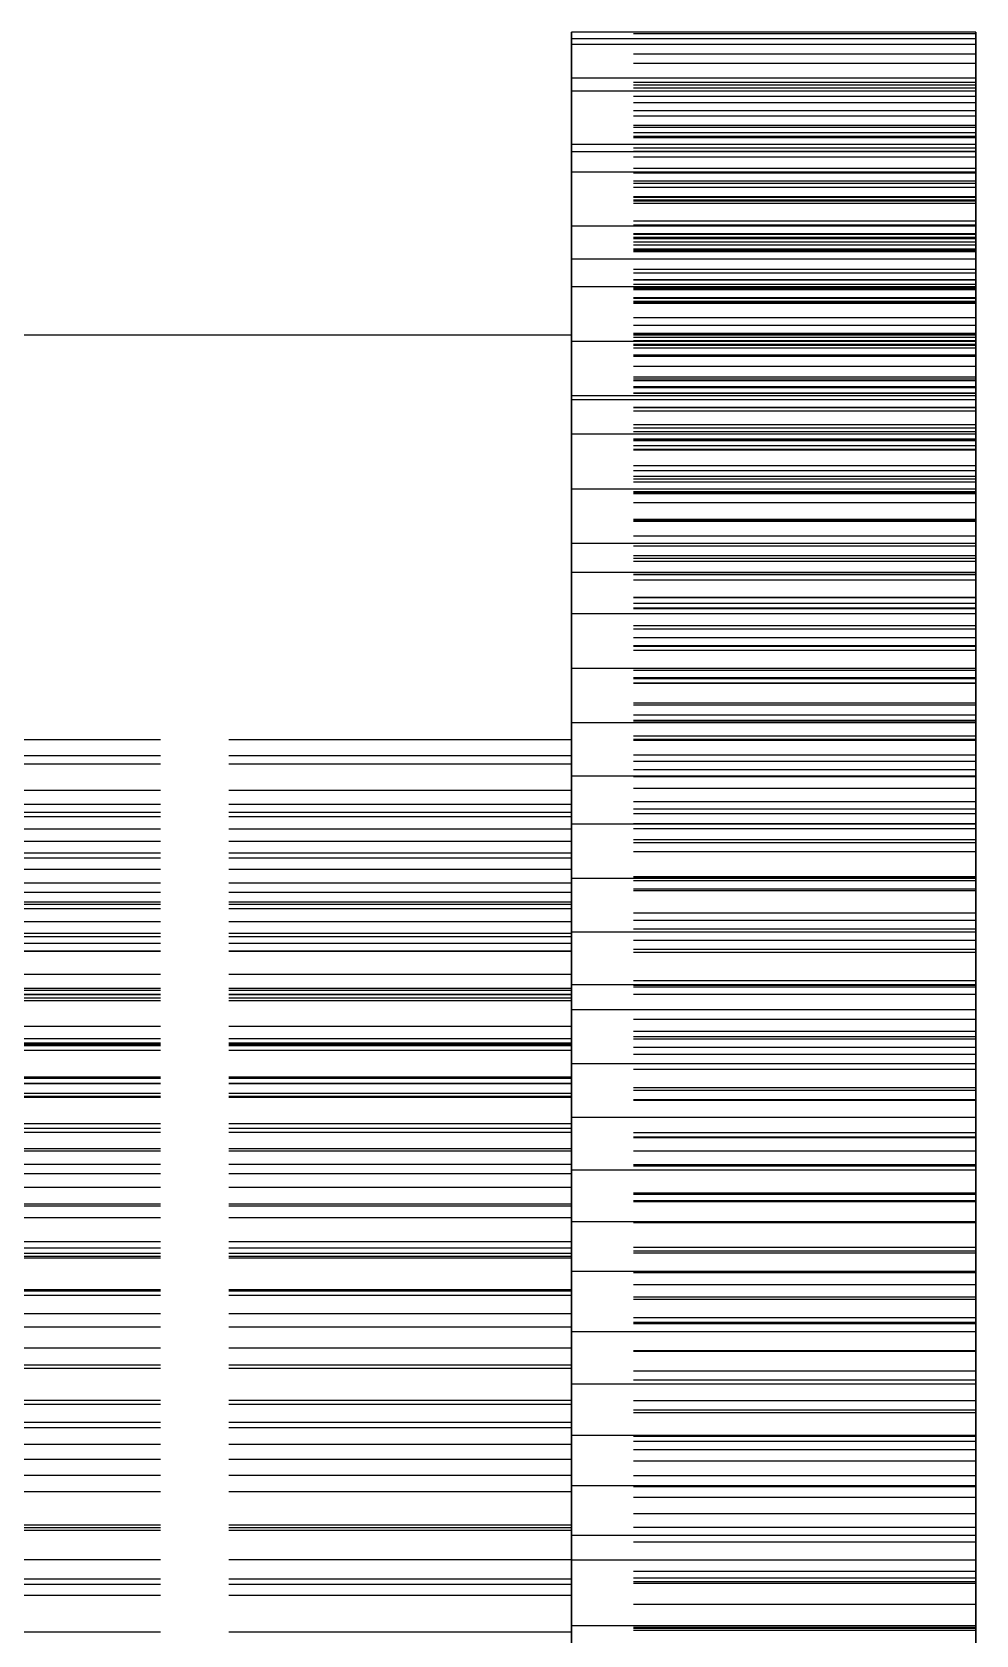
# Model space of a CAD drawing. Header units: millimetres. Extents: x -13 to 234, y -140 to 87.
# Drawn here: x 98.75 to 102.25, y -38.6 to -32.65 of the extents above; entities that cross this region are included whole.
import ezdxf

# ---------------------------------------------------------------- set-up
doc = ezdxf.new("R2010")
doc.units = ezdxf.units.MM
doc.linetypes.add('DASHED', pattern=[1.524, 1.27, -0.254])
doc.layers.add('HIDDEN', color=8, linetype='DASHED')
doc.layers.add('VISIBLE', color=7, linetype='CONTINUOUS')

msp = doc.modelspace()

# ---------------------------------------------------------------- linework, layer by layer
at = {"layer": 'HIDDEN'}
for points in [[(100.75, -32.65129), (100.75, -32.65821)], [(100.75, -32.65821), (100.75, -32.84804)], [(102.25, -32.65821), (100.75, -32.65821)], [(100.75, -32.67639), (100.75, -32.85977)], [(100.75, -32.83804), (100.75, -32.67639)], [(102.25, -32.65129), (102.25, -32.65821)], [(102.25, -32.65821), (102.25, -32.84804)], [(102.25, -32.67639), (102.25, -32.85977)], [(102.25, -32.83804), (102.25, -32.67639)], [(100.75, -32.91318), (100.75, -32.73347)], [(100.75, -32.73347), (100.75, -32.768)], [(102.25, -32.73347), (100.75, -32.73347)], [(102.25, -32.91318), (102.25, -32.73347)], [(102.25, -32.73347), (102.25, -32.768)], [(100.75, -32.768), (100.75, -32.96309)], [(102.25, -32.768), (100.75, -32.768)], [(102.25, -32.768), (102.25, -32.96309)], [(100.75, -32.82243), (100.75, -32.99819)], [(100.75, -32.88974), (100.75, -32.82243)], [(100.75, -33.02513), (100.75, -32.83804)], [(102.25, -32.83804), (100.75, -32.83804)], [(100.75, -32.84804), (100.75, -33.03798)], [(102.25, -32.84804), (100.75, -32.84804)], [(100.75, -32.85977), (100.75, -33.04371)], [(102.25, -32.85977), (100.75, -32.85977)], [(102.25, -32.82243), (102.25, -32.99819)], [(102.25, -32.88974), (102.25, -32.82243)], [(102.25, -33.02513), (102.25, -32.83804)], [(102.25, -32.84804), (102.25, -33.03798)], [(102.25, -32.85977), (102.25, -33.04371)], [(100.75, -33.08224), (100.75, -32.88974)], [(102.25, -32.88974), (100.75, -32.88974)], [(100.75, -33.09368), (100.75, -32.91318)], [(102.25, -32.91318), (100.75, -32.91318)], [(102.25, -33.08224), (102.25, -32.88974)], [(102.25, -33.09368), (102.25, -32.91318)], [(100.75, -33.11468), (100.75, -32.94314)], [(100.75, -32.94314), (100.75, -33.00508)], [(102.25, -32.94314), (100.75, -32.94314)], [(100.75, -32.96309), (100.75, -33.15783)], [(102.25, -32.96309), (100.75, -32.96309)], [(102.25, -33.11468), (102.25, -32.94314)], [(102.25, -32.94314), (102.25, -33.00508)], [(102.25, -32.96309), (102.25, -33.15783)], [(100.75, -32.99819), (100.75, -33.17497)], [(102.25, -32.99819), (100.75, -32.99819)], [(100.75, -33.00508), (100.75, -33.20418)], [(102.25, -33.00508), (100.75, -33.00508)], [(100.75, -33.2125), (100.75, -33.02513)], [(102.25, -33.02513), (100.75, -33.02513)], [(100.75, -33.03798), (100.75, -33.22797)], [(102.25, -33.03798), (100.75, -33.03798)], [(100.75, -33.04371), (100.75, -33.22817)], [(102.25, -33.04371), (100.75, -33.04371)], [(102.25, -32.99819), (102.25, -33.17497)], [(102.25, -33.00508), (102.25, -33.20418)], [(102.25, -33.2125), (102.25, -33.02513)], [(102.25, -33.03798), (102.25, -33.22797)], [(102.25, -33.04371), (102.25, -33.22817)], [(100.75, -33.27454), (100.75, -33.08224)], [(102.25, -33.08224), (100.75, -33.08224)], [(100.75, -33.27494), (100.75, -33.09368)], [(102.25, -33.09368), (100.75, -33.09368)], [(100.75, -33.09541), (100.75, -33.26245)], [(100.75, -33.26464), (100.75, -33.09541)], [(102.25, -33.27454), (102.25, -33.08224)], [(102.25, -33.27494), (102.25, -33.09368)], [(102.25, -33.09541), (102.25, -33.26245)], [(102.25, -33.26464), (102.25, -33.09541)], [(100.75, -33.28745), (100.75, -33.11468)], [(102.25, -33.11468), (100.75, -33.11468)], [(100.75, -33.15783), (100.75, -33.35214)], [(102.25, -33.15783), (100.75, -33.15783)], [(102.25, -33.28745), (102.25, -33.11468)], [(102.25, -33.15783), (102.25, -33.35214)], [(100.75, -33.17497), (100.75, -33.35274)], [(102.25, -33.17497), (100.75, -33.17497)], [(100.75, -33.20418), (100.75, -33.40249)], [(102.25, -33.20418), (100.75, -33.20418)], [(100.75, -33.40009), (100.75, -33.2125)], [(102.25, -33.2125), (100.75, -33.2125)], [(102.25, -33.17497), (102.25, -33.35274)], [(102.25, -33.20418), (102.25, -33.40249)], [(102.25, -33.40009), (102.25, -33.2125)], [(100.75, -33.22797), (100.75, -33.41792)], [(102.25, -33.22797), (100.75, -33.22797)], [(100.75, -33.22817), (100.75, -33.4131)], [(102.25, -33.22817), (100.75, -33.22817)], [(100.75, -33.26245), (100.75, -33.43094)], [(102.25, -33.26245), (100.75, -33.26245)], [(100.75, -33.46065), (100.75, -33.26464)], [(102.25, -33.26464), (100.75, -33.26464)], [(100.75, -33.46656), (100.75, -33.27454)], [(102.25, -33.27454), (100.75, -33.27454)], [(100.75, -33.45692), (100.75, -33.27494)], [(102.25, -33.27494), (100.75, -33.27494)], [(100.75, -33.44127), (100.75, -33.27899)], [(100.75, -33.27899), (100.75, -33.36793)], [(102.25, -33.27899), (100.75, -33.27899)], [(102.25, -33.22797), (102.25, -33.41792)], [(102.25, -33.22817), (102.25, -33.4131)], [(102.25, -33.26245), (102.25, -33.43094)], [(102.25, -33.46065), (102.25, -33.26464)], [(102.25, -33.46656), (102.25, -33.27454)], [(102.25, -33.45692), (102.25, -33.27494)], [(102.25, -33.44127), (102.25, -33.27899)], [(102.25, -33.27899), (102.25, -33.36793)], [(100.75, -33.46145), (100.75, -33.28745)], [(102.25, -33.28745), (100.75, -33.28745)], [(102.25, -33.46145), (102.25, -33.28745)], [(100.75, -33.35214), (100.75, -33.54592)], [(102.25, -33.35214), (100.75, -33.35214)], [(100.75, -33.35274), (100.75, -33.53148)], [(102.25, -33.35274), (100.75, -33.35274)], [(100.75, -33.36793), (100.75, -33.5698)], [(102.25, -33.36793), (100.75, -33.36793)], [(100.75, -33.58785), (100.75, -33.40009)], [(102.25, -33.40009), (100.75, -33.40009)], [(100.75, -33.40249), (100.75, -33.5999)], [(102.25, -33.40249), (100.75, -33.40249)], [(102.25, -33.35214), (102.25, -33.54592)], [(102.25, -33.35274), (102.25, -33.53148)], [(102.25, -33.36793), (102.25, -33.5698)], [(102.25, -33.58785), (102.25, -33.40009)], [(102.25, -33.40249), (102.25, -33.5999)], [(100.75, -33.4131), (100.75, -33.59847)], [(102.25, -33.4131), (100.75, -33.4131)], [(100.75, -33.41792), (100.75, -33.60778)], [(102.25, -33.41792), (100.75, -33.41792)], [(100.75, -33.43094), (100.75, -33.60089)], [(102.25, -33.43094), (100.75, -33.43094)], [(100.75, -33.60522), (100.75, -33.44127)], [(102.25, -33.44127), (100.75, -33.44127)], [(100.75, -33.6396), (100.75, -33.45692)], [(102.25, -33.45692), (100.75, -33.45692)], [(100.75, -33.65588), (100.75, -33.46065)], [(102.25, -33.46065), (100.75, -33.46065)], [(100.75, -33.63667), (100.75, -33.46145)], [(102.25, -33.46145), (100.75, -33.46145)], [(102.25, -33.4131), (102.25, -33.59847)], [(102.25, -33.41792), (102.25, -33.60778)], [(102.25, -33.43094), (102.25, -33.60089)], [(102.25, -33.60522), (102.25, -33.44127)], [(102.25, -33.6396), (102.25, -33.45692)], [(102.25, -33.65588), (102.25, -33.46065)], [(102.25, -33.63667), (102.25, -33.46145)], [(100.75, -33.6582), (100.75, -33.46656)], [(102.25, -33.46656), (100.75, -33.46656)], [(100.75, -33.4936), (100.75, -33.65086)], [(100.75, -33.57118), (100.75, -33.4936)], [(102.25, -33.6582), (102.25, -33.46656)], [(102.25, -33.4936), (102.25, -33.65086)], [(102.25, -33.57118), (102.25, -33.4936)], [(100.75, -33.53148), (100.75, -33.71119)], [(102.25, -33.53148), (100.75, -33.53148)], [(100.75, -33.54592), (100.75, -33.73906)], [(102.25, -33.54592), (100.75, -33.54592)], [(100.75, -33.5698), (100.75, -33.77043)], [(102.25, -33.5698), (100.75, -33.5698)], [(100.75, -33.76966), (100.75, -33.57118)], [(102.25, -33.57118), (100.75, -33.57118)], [(102.25, -33.53148), (102.25, -33.71119)], [(102.25, -33.54592), (102.25, -33.73906)], [(102.25, -33.5698), (102.25, -33.77043)], [(102.25, -33.76966), (102.25, -33.57118)], [(100.75, -33.77572), (100.75, -33.58785)], [(102.25, -33.58785), (100.75, -33.58785)], [(100.75, -33.59847), (100.75, -33.78424)], [(102.25, -33.59847), (100.75, -33.59847)], [(100.75, -33.5999), (100.75, -33.79628)], [(102.25, -33.5999), (100.75, -33.5999)], [(100.75, -33.60089), (100.75, -33.77231)], [(102.25, -33.60089), (100.75, -33.60089)], [(100.75, -33.77086), (100.75, -33.60522)], [(102.25, -33.60522), (100.75, -33.60522)], [(100.75, -33.60778), (100.75, -33.79744)], [(102.25, -33.60778), (100.75, -33.60778)], [(100.75, -33.81312), (100.75, -33.63667)], [(102.25, -33.63667), (100.75, -33.63667)], [(100.75, -33.82298), (100.75, -33.6396)], [(102.25, -33.6396), (100.75, -33.6396)], [(102.25, -33.77572), (102.25, -33.58785)], [(102.25, -33.59847), (102.25, -33.78424)], [(102.25, -33.5999), (102.25, -33.79628)], [(102.25, -33.60089), (102.25, -33.77231)], [(102.25, -33.77086), (102.25, -33.60522)], [(102.25, -33.60778), (102.25, -33.79744)], [(102.25, -33.81312), (102.25, -33.63667)], [(102.25, -33.82298), (102.25, -33.6396)], [(100.75, -33.65086), (100.75, -33.81)], [(102.25, -33.65086), (100.75, -33.65086)], [(100.75, -33.85021), (100.75, -33.65588)], [(102.25, -33.65588), (100.75, -33.65588)], [(100.75, -33.84937), (100.75, -33.6582)], [(102.25, -33.6582), (100.75, -33.6582)], [(102.25, -33.65086), (102.25, -33.81)], [(102.25, -33.85021), (102.25, -33.65588)], [(102.25, -33.84937), (102.25, -33.6582)], [(100.75, -33.71119), (100.75, -33.89189)], [(102.25, -33.71119), (100.75, -33.71119)], [(100.75, -33.89088), (100.75, -33.73889)], [(100.75, -33.73889), (100.75, -33.85428)], [(102.25, -33.73889), (100.75, -33.73889)], [(100.75, -33.73906), (100.75, -33.93142)], [(102.25, -33.73906), (100.75, -33.73906)], [(102.25, -33.71119), (102.25, -33.89189)], [(102.25, -33.89088), (102.25, -33.73889)], [(102.25, -33.73889), (102.25, -33.85428)], [(102.25, -33.73906), (102.25, -33.93142)], [(100.75, -33.96688), (100.75, -33.76966)], [(102.25, -33.76966), (100.75, -33.76966)], [(100.75, -33.77043), (100.75, -33.96968)], [(102.25, -33.77043), (100.75, -33.77043)], [(100.75, -33.9382), (100.75, -33.77086)], [(102.25, -33.77086), (100.75, -33.77086)], [(100.75, -33.77231), (100.75, -33.94523)], [(102.25, -33.77231), (100.75, -33.77231)], [(100.75, -38.724), (100.75, -38.59376), (100.75, -38.46353), (100.75, -38.33329), (100.75, -38.20305), (100.75, -38.07282), (100.75, -37.94258), (100.75, -37.81234), (100.75, -37.68211), (100.75, -37.55187), (100.75, -37.42163), (100.75, -37.29139), (100.75, -37.16116), (100.75, -37.03092), (100.75, -36.90068), (100.75, -36.77045), (100.75, -36.64021), (100.75, -36.50997), (100.75, -36.37974), (100.75, -36.2495), (100.75, -36.11926), (100.75, -35.98903), (100.75, -35.85879), (100.75, -35.72855), (100.75, -35.59832), (100.75, -35.46808), (100.75, -35.33784), (100.75, -35.20761), (100.75, -35.07737), (100.75, -34.94713), (100.75, -34.81689), (100.75, -34.68666), (100.75, -34.55642), (100.75, -34.42618), (100.75, -34.29595), (100.75, -34.16571), (100.75, -34.03547), (100.75, -33.90524), (100.75, -33.775)], [(100.75, -33.775), (100.75, -34.38214), (100.75, -34.98929), (100.75, -35.59643), (100.75, -36.20357), (100.75, -36.81071), (100.75, -37.41786), (100.75, -38.025), (100.75, -38.63214), (100.75, -39.23929), (100.75, -39.84643), (100.75, -40.45357), (100.75, -41.06071), (100.75, -41.66786), (100.75, -42.275)], [(100.75, -33.78424), (100.75, -33.77572)], [(102.25, -33.77572), (100.75, -33.77572)], [(102.25, -33.78424), (100.75, -33.78424)], [(100.75, -33.79628), (100.75, -33.99148)], [(102.25, -33.79628), (100.75, -33.79628)], [(100.75, -33.79744), (100.75, -33.82298)], [(102.25, -33.79744), (100.75, -33.79744)], [(100.75, -33.81), (100.75, -33.97106)], [(102.25, -33.81), (100.75, -33.81)], [(100.75, -33.99085), (100.75, -33.81312)], [(102.25, -33.81312), (100.75, -33.81312)], [(102.25, -33.96688), (102.25, -33.76966)], [(102.25, -33.77043), (102.25, -33.96968)], [(102.25, -33.9382), (102.25, -33.77086)], [(102.25, -33.77231), (102.25, -33.94523)], [(102.25, -33.78424), (102.25, -33.77572)], [(102.25, -33.79628), (102.25, -33.99148)], [(102.25, -33.79744), (102.25, -33.82298)], [(102.25, -33.81), (102.25, -33.97106)], [(102.25, -33.99085), (102.25, -33.81312)], [(102.25, -33.82298), (100.75, -33.82298)], [(100.75, -33.89189), (100.75, -33.84937)], [(102.25, -33.84937), (100.75, -33.84937)], [(100.75, -34.04346), (100.75, -33.85021)], [(102.25, -33.85021), (100.75, -33.85021)], [(100.75, -33.85428), (100.75, -34.05763)], [(102.25, -33.85428), (100.75, -33.85428)], [(102.25, -33.89189), (102.25, -33.84937)], [(102.25, -34.04346), (102.25, -33.85021)], [(102.25, -33.85428), (102.25, -34.05763)], [(100.75, -34.04497), (100.75, -33.89088)], [(102.25, -33.89088), (100.75, -33.89088)], [(102.25, -33.89189), (100.75, -33.89189)], [(100.75, -33.93142), (100.75, -33.99085)], [(102.25, -33.93142), (100.75, -33.93142)], [(100.75, -34.10731), (100.75, -33.9382)], [(102.25, -33.9382), (100.75, -33.9382)], [(102.25, -34.04497), (102.25, -33.89088)], [(102.25, -33.93142), (102.25, -33.99085)], [(102.25, -34.10731), (102.25, -33.9382)], [(100.75, -33.94523), (100.75, -34.11972)], [(102.25, -33.94523), (100.75, -33.94523)], [(100.75, -34.16265), (100.75, -33.96688)], [(102.25, -33.96688), (100.75, -33.96688)], [(100.75, -33.96968), (100.75, -34.16741)], [(102.25, -33.96968), (100.75, -33.96968)], [(100.75, -33.97106), (100.75, -34.13408)], [(102.25, -33.97106), (100.75, -33.97106)], [(102.25, -33.99085), (100.75, -33.99085)], [(100.75, -33.99148), (100.75, -34.18532)], [(102.25, -33.99148), (100.75, -33.99148)], [(102.25, -33.94523), (102.25, -34.11972)], [(102.25, -34.16265), (102.25, -33.96688)], [(102.25, -33.96968), (102.25, -34.16741)], [(102.25, -33.97106), (102.25, -34.13408)], [(102.25, -33.99148), (102.25, -34.18532)], [(100.75, -34.01448), (100.75, -34.16096)], [(100.75, -34.19963), (100.75, -34.01448)], [(100.75, -34.11972), (100.75, -34.04346)], [(102.25, -34.04346), (100.75, -34.04346)], [(100.75, -34.2012), (100.75, -34.04497)], [(102.25, -34.04497), (100.75, -34.04497)], [(100.75, -34.05763), (100.75, -34.2593)], [(102.25, -34.05763), (100.75, -34.05763)], [(102.25, -34.01448), (102.25, -34.16096)], [(102.25, -34.19963), (102.25, -34.01448)], [(102.25, -34.11972), (102.25, -34.04346)], [(102.25, -34.2012), (102.25, -34.04497)], [(102.25, -34.05763), (102.25, -34.2593)], [(100.75, -34.27827), (100.75, -34.10731)], [(102.25, -34.10731), (100.75, -34.10731)], [(102.25, -34.27827), (102.25, -34.10731)], [(102.25, -34.11972), (100.75, -34.11972)], [(100.75, -34.13408), (100.75, -34.29911)], [(102.25, -34.13408), (100.75, -34.13408)], [(100.75, -34.16096), (100.75, -34.30976)], [(102.25, -34.16096), (100.75, -34.16096)], [(100.75, -34.35678), (100.75, -34.16265)], [(102.25, -34.16265), (100.75, -34.16265)], [(100.75, -34.16741), (100.75, -34.36345)], [(102.25, -34.16741), (100.75, -34.16741)], [(102.25, -34.13408), (102.25, -34.29911)], [(102.25, -34.16096), (102.25, -34.30976)], [(102.25, -34.35678), (102.25, -34.16265)], [(102.25, -34.16741), (102.25, -34.36345)], [(100.75, -34.18532), (100.75, -34.27827)], [(102.25, -34.18532), (100.75, -34.18532)], [(100.75, -34.39757), (100.75, -34.19963)], [(102.25, -34.19963), (100.75, -34.19963)], [(100.75, -34.35962), (100.75, -34.2012)], [(102.25, -34.2012), (100.75, -34.2012)], [(102.25, -34.18532), (102.25, -34.27827)], [(102.25, -34.39757), (102.25, -34.19963)], [(102.25, -34.35962), (102.25, -34.2012)], [(100.75, -34.2593), (100.75, -34.45915)], [(102.25, -34.2593), (100.75, -34.2593)], [(102.25, -34.27827), (100.75, -34.27827)], [(102.25, -34.2593), (102.25, -34.45915)], [(100.75, -34.29911), (100.75, -34.46628)], [(102.25, -34.29911), (100.75, -34.29911)], [(100.75, -34.30976), (100.75, -34.46091)], [(102.25, -34.30976), (100.75, -34.30976)], [(100.75, -34.46068), (100.75, -34.31994)], [(100.75, -34.31994), (100.75, -34.46104)], [(102.25, -34.31994), (100.75, -34.31994)], [(102.25, -34.29911), (102.25, -34.46628)], [(102.25, -34.30976), (102.25, -34.46091)], [(102.25, -34.46068), (102.25, -34.31994)], [(102.25, -34.31994), (102.25, -34.46104)], [(100.75, -34.46628), (100.75, -34.35678)], [(102.25, -34.35678), (100.75, -34.35678)], [(100.75, -34.52032), (100.75, -34.35962)], [(102.25, -34.35962), (100.75, -34.35962)], [(100.75, -34.36345), (100.75, -34.55755)], [(102.25, -34.36345), (100.75, -34.36345)], [(100.75, -34.59355), (100.75, -34.39757)], [(102.25, -34.39757), (100.75, -34.39757)], [(102.25, -34.46628), (102.25, -34.35678)], [(102.25, -34.52032), (102.25, -34.35962)], [(102.25, -34.36345), (102.25, -34.55755)], [(102.25, -34.59355), (102.25, -34.39757)], [(100.75, -34.45915), (100.75, -34.65698)], [(102.25, -34.45915), (100.75, -34.45915)], [(100.75, -34.60394), (100.75, -34.46068)], [(102.25, -34.46068), (100.75, -34.46068)], [(100.75, -34.46091), (100.75, -34.61449)], [(102.25, -34.46091), (100.75, -34.46091)], [(100.75, -34.46104), (100.75, -34.66459)], [(102.25, -34.46104), (100.75, -34.46104)], [(102.25, -34.46628), (100.75, -34.46628)], [(102.25, -34.45915), (102.25, -34.65698)], [(102.25, -34.60394), (102.25, -34.46068)], [(102.25, -34.46091), (102.25, -34.61449)], [(102.25, -34.46104), (102.25, -34.66459)], [(100.75, -34.68343), (100.75, -34.52032)], [(102.25, -34.52032), (100.75, -34.52032)], [(102.25, -34.68343), (102.25, -34.52032)], [(100.75, -34.55755), (100.75, -34.68343)], [(102.25, -34.55755), (100.75, -34.55755)], [(102.25, -34.55755), (102.25, -34.68343)], [(100.75, -34.78732), (100.75, -34.59355)], [(102.25, -34.59355), (100.75, -34.59355)], [(100.75, -34.74977), (100.75, -34.60394)], [(102.25, -34.60394), (100.75, -34.60394)], [(100.75, -34.61449), (100.75, -34.77059)], [(102.25, -34.61449), (100.75, -34.61449)], [(102.25, -34.78732), (102.25, -34.59355)], [(102.25, -34.74977), (102.25, -34.60394)], [(102.25, -34.61449), (102.25, -34.77059)], [(100.75, -34.65477), (100.75, -34.78954)], [(100.75, -34.74782), (100.75, -34.65477)], [(100.75, -34.65698), (100.75, -34.85261)], [(102.25, -34.65698), (100.75, -34.65698)], [(100.75, -34.66459), (100.75, -34.86603)], [(102.25, -34.66459), (100.75, -34.66459)], [(102.25, -34.68343), (100.75, -34.68343)], [(102.25, -34.65477), (102.25, -34.78954)], [(102.25, -34.74782), (102.25, -34.65477)], [(102.25, -34.65698), (102.25, -34.85261)], [(102.25, -34.66459), (102.25, -34.86603)], [(100.75, -34.94524), (100.75, -34.74782)], [(102.25, -34.74782), (100.75, -34.74782)], [(100.75, -34.89826), (100.75, -34.74977)], [(102.25, -34.74977), (100.75, -34.74977)], [(100.75, -34.77059), (100.75, -34.92938)], [(102.25, -34.77059), (100.75, -34.77059)], [(102.25, -34.94524), (102.25, -34.74782)], [(102.25, -34.89826), (102.25, -34.74977)], [(102.25, -34.77059), (102.25, -34.92938)], [(100.75, -34.92938), (100.75, -34.78732)], [(102.25, -34.78732), (100.75, -34.78732)], [(100.75, -34.78954), (100.75, -34.92705)], [(102.25, -34.78954), (100.75, -34.78954)], [(102.25, -34.92938), (102.25, -34.78732)], [(102.25, -34.78954), (102.25, -34.92705)], [(100.75, -34.85261), (100.75, -35.04574)], [(102.25, -34.85261), (100.75, -34.85261)], [(100.75, -34.86603), (100.75, -35.0652)], [(102.25, -34.86603), (100.75, -34.86603)], [(102.25, -34.85261), (102.25, -35.04574)], [(102.25, -34.86603), (102.25, -35.0652)], [(100.75, -35.04953), (100.75, -34.89826)], [(102.25, -34.89826), (100.75, -34.89826)], [(100.75, -34.92705), (100.75, -35.06733)], [(102.25, -34.92705), (100.75, -34.92705)], [(102.25, -34.92938), (100.75, -34.92938)], [(100.75, -35.1402), (100.75, -34.94524)], [(102.25, -34.94524), (100.75, -34.94524)], [(102.25, -35.04953), (102.25, -34.89826)], [(102.25, -34.92705), (102.25, -35.06733)], [(102.25, -35.1402), (102.25, -34.94524)], [(100.75, -35.14705), (100.75, -35.01845)], [(100.75, -35.01845), (100.75, -35.18437)], [(102.25, -35.01845), (100.75, -35.01845)], [(100.75, -35.04574), (100.75, -35.20375)], [(102.25, -35.04574), (100.75, -35.04574)], [(100.75, -35.20375), (100.75, -35.04953)], [(102.25, -35.04953), (100.75, -35.04953)], [(100.75, -35.0652), (100.75, -35.26189)], [(102.25, -35.0652), (100.75, -35.0652)], [(100.75, -35.06733), (100.75, -35.2105)], [(102.25, -35.06733), (100.75, -35.06733)], [(102.25, -35.14705), (102.25, -35.01845)], [(102.25, -35.01845), (102.25, -35.18437)], [(102.25, -35.04574), (102.25, -35.20375)], [(102.25, -35.20375), (102.25, -35.04953)], [(102.25, -35.0652), (102.25, -35.26189)], [(102.25, -35.06733), (102.25, -35.2105)], [(100.75, -35.33238), (100.75, -35.1402)], [(102.25, -35.1402), (100.75, -35.1402)], [(100.75, -35.27857), (100.75, -35.14705)], [(102.25, -35.14705), (100.75, -35.14705)], [(100.75, -35.18437), (100.75, -35.38684)], [(102.25, -35.18437), (100.75, -35.18437)], [(102.25, -35.33238), (102.25, -35.1402)], [(102.25, -35.27857), (102.25, -35.14705)], [(102.25, -35.18437), (102.25, -35.38684)], [(102.25, -35.20375), (100.75, -35.20375)], [(100.75, -35.2105), (100.75, -35.35669)], [(102.25, -35.2105), (100.75, -35.2105)], [(102.25, -35.2105), (102.25, -35.35669)], [(100.75, -35.2758), (96.75, -35.2758)], [(100.75, -35.2758), (96.75, -35.2758)], [(100.75, -35.26189), (100.75, -35.45587)], [(102.25, -35.26189), (100.75, -35.26189)], [(100.75, -38.63214), (100.75, -38.35238), (100.75, -38.07262), (100.75, -37.79286), (100.75, -37.5131), (100.75, -37.23333), (100.75, -36.95357), (100.75, -36.67381), (100.75, -36.39405), (100.75, -36.11429), (100.75, -35.83452), (100.75, -35.55476), (100.75, -35.275)], [(100.75, -35.275), (100.75, -35.83452), (100.75, -36.39405), (100.75, -36.95357), (100.75, -37.5131), (100.75, -38.07262), (100.75, -38.63214), (100.75, -39.19167), (100.75, -39.75119), (100.75, -40.31071), (100.75, -40.87024), (100.75, -41.42976), (100.75, -41.98929)], [(102.25, -35.275), (100.75, -35.275)], [(100.75, -35.4643), (100.75, -35.2758)], [(100.75, -35.2758), (100.75, -35.4643)], [(100.75, -35.41309), (100.75, -35.27857)], [(102.25, -35.27857), (100.75, -35.27857)], [(102.25, -35.26189), (102.25, -35.45587)], [(102.25, -38.63214), (102.25, -38.35238), (102.25, -38.07262), (102.25, -37.79286), (102.25, -37.5131), (102.25, -37.23333), (102.25, -36.95357), (102.25, -36.67381), (102.25, -36.39405), (102.25, -36.11429), (102.25, -35.83452), (102.25, -35.55476), (102.25, -35.275)], [(102.25, -35.275), (102.25, -35.83452), (102.25, -36.39405), (102.25, -36.95357), (102.25, -37.5131), (102.25, -38.07262), (102.25, -38.63214), (102.25, -39.19167), (102.25, -39.75119), (102.25, -40.31071), (102.25, -40.87024), (102.25, -41.42976), (102.25, -41.98929)], [(102.25, -35.41309), (102.25, -35.27857)], [(100.75, -35.33548), (96.75, -35.33548)], [(100.75, -35.33548), (96.75, -35.33548)], [(100.75, -35.5061), (100.75, -35.33238)], [(102.25, -35.33238), (100.75, -35.33238)], [(100.75, -35.36648), (100.75, -35.33548)], [(100.75, -35.33548), (100.75, -35.51556)], [(100.75, -35.51556), (100.75, -35.33548)], [(100.75, -35.33548), (100.75, -35.36648)], [(100.75, -35.35669), (100.75, -35.5061)], [(102.25, -35.35669), (100.75, -35.35669)], [(102.25, -35.5061), (102.25, -35.33238)], [(102.25, -35.35669), (102.25, -35.5061)], [(100.75, -35.36648), (96.75, -35.36648)], [(100.75, -35.36648), (96.75, -35.36648)], [(100.75, -35.56179), (100.75, -35.36648)], [(100.75, -35.36648), (100.75, -35.56179)], [(100.75, -35.38684), (100.75, -35.58678)], [(102.25, -35.38684), (100.75, -35.38684)], [(100.75, -35.4104), (100.75, -35.53263)], [(100.75, -35.41078), (100.75, -35.4104)], [(100.75, -35.60643), (100.75, -35.41078)], [(102.25, -35.41078), (100.75, -35.41078)], [(100.75, -35.55071), (100.75, -35.41309)], [(102.25, -35.41309), (100.75, -35.41309)], [(102.25, -35.38684), (102.25, -35.58678)], [(102.25, -35.4104), (102.25, -35.53263)], [(102.25, -35.41078), (102.25, -35.4104)], [(102.25, -35.60643), (102.25, -35.41078)], [(102.25, -35.55071), (102.25, -35.41309)], [(100.75, -35.4643), (96.75, -35.4643)], [(100.75, -35.4643), (96.75, -35.4643)], [(100.75, -35.45587), (100.75, -35.64681)], [(102.25, -35.45587), (100.75, -35.45587)], [(100.75, -35.65309), (100.75, -35.4643)], [(100.75, -35.4643), (100.75, -35.65309)], [(102.25, -35.45587), (102.25, -35.64681)], [(100.75, -35.51556), (96.75, -35.51556)], [(100.75, -35.51556), (96.75, -35.51556)], [(102.25, -35.5061), (100.75, -35.5061)], [(100.75, -35.51556), (100.75, -35.69653)], [(100.75, -35.69653), (100.75, -35.51556)], [(100.75, -35.53263), (100.75, -35.65797)], [(102.25, -35.53263), (100.75, -35.53263)], [(102.25, -35.53263), (102.25, -35.65797)], [(100.75, -35.54502), (96.75, -35.54502)], [(100.75, -35.54502), (96.75, -35.54502)], [(100.75, -35.56179), (96.75, -35.56179)], [(100.75, -35.56179), (96.75, -35.56179)], [(100.75, -35.60675), (100.75, -35.54502)], [(100.75, -35.54502), (100.75, -35.71515)], [(100.75, -35.71515), (100.75, -35.54502)], [(100.75, -35.54502), (100.75, -35.60675)], [(100.75, -35.69159), (100.75, -35.55071)], [(102.25, -35.55071), (100.75, -35.55071)], [(100.75, -35.7568), (100.75, -35.56179)], [(100.75, -35.56179), (100.75, -35.7568)], [(100.75, -35.58678), (100.75, -35.78401)], [(102.25, -35.58678), (100.75, -35.58678)], [(102.25, -35.69159), (102.25, -35.55071)], [(102.25, -35.58678), (102.25, -35.78401)], [(100.75, -35.60675), (96.75, -35.60675)], [(100.75, -35.60675), (96.75, -35.60675)], [(100.75, -35.65309), (96.75, -35.65309)], [(100.75, -35.65309), (96.75, -35.65309)], [(100.75, -35.79913), (100.75, -35.60643)], [(102.25, -35.60643), (100.75, -35.60643)], [(100.75, -35.8072), (100.75, -35.60675)], [(100.75, -35.60675), (100.75, -35.8072)], [(100.75, -35.64681), (100.75, -35.83596)], [(102.25, -35.64681), (100.75, -35.64681)], [(100.75, -35.8421), (100.75, -35.65309)], [(100.75, -35.65309), (100.75, -35.8421)], [(100.75, -35.65797), (100.75, -35.7865)], [(102.25, -35.65797), (100.75, -35.65797)], [(102.25, -35.79913), (102.25, -35.60643)], [(102.25, -35.64681), (102.25, -35.83596)], [(102.25, -35.65797), (102.25, -35.7865)], [(100.75, -35.69653), (96.75, -35.69653)], [(100.75, -35.69653), (96.75, -35.69653)], [(100.75, -35.71515), (96.75, -35.71515)], [(100.75, -35.71515), (96.75, -35.71515)], [(100.75, -35.83596), (100.75, -35.69159)], [(102.25, -35.69159), (100.75, -35.69159)], [(100.75, -35.69653), (100.75, -35.87832)], [(100.75, -35.87832), (100.75, -35.69653)], [(100.75, -35.71515), (100.75, -35.88674)], [(100.75, -35.88674), (100.75, -35.71515)], [(102.25, -35.83596), (102.25, -35.69159)], [(100.75, -35.7568), (96.75, -35.7568)], [(100.75, -35.7568), (96.75, -35.7568)], [(100.75, -35.95141), (100.75, -35.7568)], [(100.75, -35.7568), (100.75, -35.95141)], [(100.75, -35.8072), (96.75, -35.8072)], [(100.75, -35.8072), (96.75, -35.8072)], [(100.75, -35.78401), (100.75, -35.97832)], [(102.25, -35.78401), (100.75, -35.78401)], [(100.75, -35.7865), (100.75, -35.91836)], [(102.25, -35.7865), (100.75, -35.7865)], [(100.75, -35.98851), (100.75, -35.79913)], [(102.25, -35.79913), (100.75, -35.79913)], [(100.75, -36.00677), (100.75, -35.8072)], [(100.75, -35.8072), (100.75, -36.00677)], [(100.75, -35.94566), (100.75, -35.83001)], [(100.75, -35.83001), (100.75, -36.01971)], [(102.25, -35.83001), (100.75, -35.83001)], [(102.25, -35.83596), (100.75, -35.83596)], [(102.25, -35.78401), (102.25, -35.97832)], [(102.25, -35.7865), (102.25, -35.91836)], [(102.25, -35.98851), (102.25, -35.79913)], [(102.25, -35.94566), (102.25, -35.83001)], [(102.25, -35.83001), (102.25, -36.01971)], [(100.75, -35.8421), (96.75, -35.8421)], [(100.75, -35.8421), (96.75, -35.8421)], [(100.75, -35.87832), (96.75, -35.87832)], [(100.75, -35.87832), (96.75, -35.87832)], [(100.75, -35.88674), (96.75, -35.88674)], [(100.75, -35.88674), (96.75, -35.88674)], [(100.75, -36.03123), (100.75, -35.8421)], [(100.75, -35.8421), (100.75, -36.03123)], [(100.75, -35.87832), (100.75, -36.06089)], [(100.75, -36.06089), (100.75, -35.87832)], [(100.75, -35.88674), (100.75, -36.05977)], [(100.75, -36.05977), (100.75, -35.88674)], [(100.75, -35.90262), (96.75, -35.90262)], [(100.75, -35.90262), (96.75, -35.90262)], [(100.75, -35.95141), (96.75, -35.95141)], [(100.75, -35.95141), (96.75, -35.95141)], [(100.75, -35.99457), (100.75, -35.90262)], [(100.75, -35.90262), (100.75, -36.06135)], [(100.75, -36.06135), (100.75, -35.90262)], [(100.75, -35.90262), (100.75, -35.99457)], [(100.75, -35.91836), (100.75, -36.0537)], [(102.25, -35.91836), (100.75, -35.91836)], [(100.75, -36.06462), (100.75, -35.94566)], [(102.25, -35.94566), (100.75, -35.94566)], [(100.75, -36.14549), (100.75, -35.95141)], [(100.75, -35.95141), (100.75, -36.14549)], [(102.25, -35.91836), (102.25, -36.0537)], [(102.25, -36.06462), (102.25, -35.94566)], [(100.75, -35.99457), (96.75, -35.99457)], [(100.75, -35.99457), (96.75, -35.99457)], [(100.75, -36.00677), (96.75, -36.00677)], [(100.75, -36.00677), (96.75, -36.00677)], [(100.75, -35.97832), (100.75, -36.16942)], [(102.25, -35.97832), (100.75, -35.97832)], [(100.75, -36.19279), (100.75, -35.98851)], [(102.25, -35.98851), (100.75, -35.98851)], [(100.75, -36.19845), (100.75, -35.99457)], [(100.75, -35.99457), (100.75, -36.19845)], [(100.75, -36.20532), (100.75, -36.00677)], [(100.75, -36.00677), (100.75, -36.20532)], [(100.75, -36.01971), (100.75, -36.21981)], [(102.25, -36.01971), (100.75, -36.01971)], [(102.25, -35.97832), (102.25, -36.16942)], [(102.25, -36.19279), (102.25, -35.98851)], [(102.25, -36.01971), (102.25, -36.21981)], [(100.75, -36.03123), (96.75, -36.03123)], [(100.75, -36.03123), (96.75, -36.03123)], [(100.75, -36.05977), (96.75, -36.05977)], [(100.75, -36.05977), (96.75, -36.05977)], [(100.75, -36.06089), (96.75, -36.06089)], [(100.75, -36.06089), (96.75, -36.06089)], [(100.75, -36.06135), (96.75, -36.06135)], [(100.75, -36.06135), (96.75, -36.06135)], [(100.75, -36.2204), (100.75, -36.03123)], [(100.75, -36.03123), (100.75, -36.2204)], [(100.75, -36.0537), (100.75, -36.19279)], [(102.25, -36.0537), (100.75, -36.0537)], [(100.75, -36.05977), (100.75, -36.23421)], [(100.75, -36.23421), (100.75, -36.05977)], [(100.75, -36.06089), (100.75, -36.24419)], [(100.75, -36.24419), (100.75, -36.06089)], [(100.75, -36.06135), (100.75, -36.2221)], [(100.75, -36.2221), (100.75, -36.06135)], [(100.75, -36.18697), (100.75, -36.06462)], [(102.25, -36.06462), (100.75, -36.06462)], [(102.25, -36.0537), (102.25, -36.19279)], [(102.25, -36.18697), (102.25, -36.06462)], [(100.75, -36.14549), (96.75, -36.14549)], [(100.75, -36.14549), (96.75, -36.14549)], [(100.75, -36.33891), (100.75, -36.14549)], [(100.75, -36.14549), (100.75, -36.33891)], [(100.75, -36.16942), (100.75, -36.35696)], [(102.25, -36.16942), (100.75, -36.16942)], [(100.75, -36.31285), (100.75, -36.18697)], [(102.25, -36.18697), (100.75, -36.18697)], [(102.25, -36.19279), (100.75, -36.19279)], [(102.25, -36.16942), (102.25, -36.35696)], [(102.25, -36.31285), (102.25, -36.18697)], [(100.75, -36.19845), (96.75, -36.19845)], [(100.75, -36.19845), (96.75, -36.19845)], [(100.75, -36.20532), (96.75, -36.20532)], [(100.75, -36.20532), (96.75, -36.20532)], [(100.75, -36.2204), (96.75, -36.2204)], [(100.75, -36.2204), (96.75, -36.2204)], [(100.75, -36.2221), (96.75, -36.2221)], [(100.75, -36.2221), (96.75, -36.2221)], [(100.75, -36.23421), (96.75, -36.23421)], [(100.75, -36.23421), (96.75, -36.23421)], [(100.75, -36.24419), (96.75, -36.24419)], [(100.75, -36.24419), (96.75, -36.24419)], [(100.75, -36.40086), (100.75, -36.19845)], [(100.75, -36.19845), (100.75, -36.40086)], [(100.75, -36.40269), (100.75, -36.20532)], [(100.75, -36.20532), (100.75, -36.40269)], [(100.75, -36.21981), (100.75, -36.41699)], [(102.25, -36.21981), (100.75, -36.21981)], [(100.75, -36.4095), (100.75, -36.2204)], [(100.75, -36.2204), (100.75, -36.4095)], [(100.75, -36.2221), (100.75, -36.38489)], [(100.75, -36.38489), (100.75, -36.2221)], [(100.75, -36.23421), (100.75, -36.41008)], [(100.75, -36.41008), (100.75, -36.23421)], [(100.75, -36.24419), (100.75, -36.42819)], [(100.75, -36.42819), (100.75, -36.24419)], [(102.25, -36.21981), (102.25, -36.41699)], [(100.75, -36.27661), (100.75, -36.38551)], [(100.75, -36.37696), (100.75, -36.27661)], [(100.75, -36.44245), (100.75, -36.31285)], [(102.25, -36.31285), (100.75, -36.31285)], [(102.25, -36.27661), (102.25, -36.38551)], [(102.25, -36.37696), (102.25, -36.27661)], [(102.25, -36.44245), (102.25, -36.31285)], [(100.75, -36.33891), (96.75, -36.33891)], [(100.75, -36.33891), (96.75, -36.33891)], [(100.75, -36.5315), (100.75, -36.33891)], [(100.75, -36.33891), (100.75, -36.5315)], [(100.75, -36.35696), (100.75, -36.57605)], [(102.25, -36.35696), (100.75, -36.35696)], [(102.25, -36.35696), (102.25, -36.57605)], [(100.75, -36.38489), (96.75, -36.38489)], [(100.75, -36.38489), (96.75, -36.38489)], [(100.75, -36.40086), (96.75, -36.40086)], [(100.75, -36.40086), (96.75, -36.40086)], [(100.75, -36.40269), (96.75, -36.40269)], [(100.75, -36.40269), (96.75, -36.40269)], [(100.75, -36.40524), (96.75, -36.40524)], [(100.75, -36.40524), (96.75, -36.40524)], [(100.75, -36.4095), (96.75, -36.4095)], [(100.75, -36.4095), (96.75, -36.4095)], [(100.75, -36.41008), (96.75, -36.41008)], [(100.75, -36.41008), (96.75, -36.41008)], [(100.75, -36.42819), (96.75, -36.42819)], [(100.75, -36.42819), (96.75, -36.42819)], [(100.75, -36.56617), (100.75, -36.37696)], [(102.25, -36.37696), (100.75, -36.37696)], [(100.75, -36.38489), (100.75, -36.54972)], [(100.75, -36.54972), (100.75, -36.38489)], [(100.75, -36.38551), (100.75, -36.49789)], [(102.25, -36.38551), (100.75, -36.38551)], [(100.75, -36.60166), (100.75, -36.40086)], [(100.75, -36.40086), (100.75, -36.60166)], [(100.75, -36.59871), (100.75, -36.40269)], [(100.75, -36.40269), (100.75, -36.59871)], [(100.75, -36.52661), (100.75, -36.40524)], [(100.75, -36.40524), (100.75, -36.5512)], [(100.75, -36.5512), (100.75, -36.40524)], [(100.75, -36.40524), (100.75, -36.52661)], [(100.75, -36.42819), (100.75, -36.4095)], [(100.75, -36.4095), (100.75, -36.42819)], [(100.75, -36.41008), (100.75, -36.58741)], [(100.75, -36.58741), (100.75, -36.41008)], [(100.75, -36.41699), (100.75, -36.61104)], [(102.25, -36.41699), (100.75, -36.41699)], [(102.25, -36.56617), (102.25, -36.37696)], [(102.25, -36.38551), (102.25, -36.49789)], [(102.25, -36.41699), (102.25, -36.61104)], [(100.75, -36.57605), (100.75, -36.44245)], [(102.25, -36.44245), (100.75, -36.44245)], [(102.25, -36.57605), (102.25, -36.44245)], [(100.75, -36.52661), (96.75, -36.52661)], [(100.75, -36.52661), (96.75, -36.52661)], [(100.75, -36.5315), (96.75, -36.5315)], [(100.75, -36.5315), (96.75, -36.5315)], [(100.75, -36.54972), (96.75, -36.54972)], [(100.75, -36.54972), (96.75, -36.54972)], [(100.75, -36.5512), (96.75, -36.5512)], [(100.75, -36.5512), (96.75, -36.5512)], [(100.75, -36.49789), (100.75, -36.61387)], [(102.25, -36.49789), (100.75, -36.49789)], [(100.75, -36.73218), (100.75, -36.52661)], [(100.75, -36.52661), (100.75, -36.73218)], [(100.75, -36.58741), (100.75, -36.5315)], [(100.75, -36.5315), (100.75, -36.58741)], [(100.75, -36.54972), (100.75, -36.71666)], [(100.75, -36.71666), (100.75, -36.54972)], [(100.75, -36.5512), (100.75, -36.69975)], [(100.75, -36.69975), (100.75, -36.5512)], [(102.25, -36.49789), (102.25, -36.61387)], [(100.75, -36.58741), (96.75, -36.58741)], [(100.75, -36.58741), (96.75, -36.58741)], [(100.75, -36.59871), (96.75, -36.59871)], [(100.75, -36.59871), (96.75, -36.59871)], [(100.75, -36.60166), (96.75, -36.60166)], [(100.75, -36.60166), (96.75, -36.60166)], [(100.75, -36.75156), (100.75, -36.56617)], [(102.25, -36.56617), (100.75, -36.56617)], [(102.25, -36.57605), (100.75, -36.57605)], [(100.75, -36.79315), (100.75, -36.59871)], [(100.75, -36.59871), (100.75, -36.79315)], [(100.75, -36.80064), (100.75, -36.60166)], [(100.75, -36.60166), (100.75, -36.80064)], [(100.75, -36.61104), (100.75, -36.80172)], [(102.25, -36.61104), (100.75, -36.61104)], [(100.75, -36.61387), (100.75, -36.73357)], [(102.25, -36.61387), (100.75, -36.61387)], [(102.25, -36.75156), (102.25, -36.56617)], [(102.25, -36.61104), (102.25, -36.80172)], [(102.25, -36.61387), (102.25, -36.73357)], [(100.75, -36.69975), (96.75, -36.69975)], [(100.75, -36.69975), (96.75, -36.69975)], [(100.75, -36.71666), (96.75, -36.71666)], [(100.75, -36.71666), (96.75, -36.71666)], [(100.75, -36.73218), (96.75, -36.73218)], [(100.75, -36.73218), (96.75, -36.73218)], [(100.75, -36.69975), (100.75, -36.85091)], [(100.75, -36.85091), (100.75, -36.69975)], [(100.75, -36.71666), (100.75, -36.88581)], [(100.75, -36.88581), (100.75, -36.71666)], [(100.75, -36.93572), (100.75, -36.73218)], [(100.75, -36.73218), (100.75, -36.93572)], [(100.75, -36.73357), (100.75, -36.85722)], [(102.25, -36.73357), (100.75, -36.73357)], [(100.75, -36.85147), (100.75, -36.7495)], [(100.75, -36.7495), (100.75, -36.96177)], [(102.25, -36.7495), (100.75, -36.7495)], [(100.75, -36.98511), (100.75, -36.75156)], [(102.25, -36.75156), (100.75, -36.75156)], [(102.25, -36.73357), (102.25, -36.85722)], [(102.25, -36.85147), (102.25, -36.7495)], [(102.25, -36.7495), (102.25, -36.96177)], [(102.25, -36.98511), (102.25, -36.75156)], [(100.75, -36.79315), (96.75, -36.79315)], [(100.75, -36.79315), (96.75, -36.79315)], [(100.75, -36.80064), (96.75, -36.80064)], [(100.75, -36.80064), (96.75, -36.80064)], [(100.75, -36.85091), (96.75, -36.85091)], [(100.75, -36.85091), (96.75, -36.85091)], [(100.75, -36.88581), (100.75, -36.79315)], [(100.75, -36.79315), (100.75, -36.88581)], [(100.75, -36.99759), (100.75, -36.80064)], [(100.75, -36.80064), (100.75, -36.99759)], [(100.75, -36.80172), (100.75, -36.98875)], [(102.25, -36.80172), (100.75, -36.80172)], [(100.75, -36.85091), (100.75, -37.00473)], [(100.75, -37.00473), (100.75, -36.85091)], [(100.75, -36.9571), (100.75, -36.85147)], [(102.25, -36.85147), (100.75, -36.85147)], [(102.25, -36.80172), (102.25, -36.98875)], [(102.25, -36.9571), (102.25, -36.85147)], [(100.75, -36.88581), (96.75, -36.88581)], [(100.75, -36.88581), (96.75, -36.88581)], [(100.75, -36.85722), (100.75, -36.98511)], [(102.25, -36.85722), (100.75, -36.85722)], [(102.25, -36.85722), (102.25, -36.98511)], [(100.75, -36.93572), (96.75, -36.93572)], [(100.75, -36.93572), (96.75, -36.93572)], [(100.75, -37.13705), (100.75, -36.93572)], [(100.75, -36.93572), (100.75, -37.13705)], [(100.75, -37.06651), (100.75, -36.9571)], [(102.25, -36.9571), (100.75, -36.9571)], [(100.75, -36.96177), (100.75, -37.15824)], [(102.25, -36.96177), (100.75, -36.96177)], [(102.25, -37.06651), (102.25, -36.9571)], [(102.25, -36.96177), (102.25, -37.15824)], [(100.75, -36.99759), (96.75, -36.99759)], [(100.75, -36.99759), (96.75, -36.99759)], [(100.75, -37.00473), (96.75, -37.00473)], [(100.75, -37.00473), (96.75, -37.00473)], [(102.25, -36.98511), (100.75, -36.98511)], [(100.75, -36.98875), (100.75, -37.1717)], [(102.25, -36.98875), (100.75, -36.98875)], [(100.75, -37.19222), (100.75, -36.99759)], [(100.75, -36.99759), (100.75, -37.19222)], [(100.75, -37.00473), (100.75, -37.16131)], [(100.75, -37.16131), (100.75, -37.00473)], [(102.25, -36.98875), (102.25, -37.1717)], [(100.75, -37.04858), (96.75, -37.04858)], [(100.75, -37.04858), (96.75, -37.04858)], [(100.75, -37.19834), (100.75, -37.04858)], [(100.75, -37.04858), (100.75, -37.18055)], [(100.75, -37.18055), (100.75, -37.04858)], [(100.75, -37.04858), (100.75, -37.19834)], [(100.75, -37.17986), (100.75, -37.06651)], [(102.25, -37.06651), (100.75, -37.06651)], [(102.25, -37.17986), (102.25, -37.06651)], [(100.75, -37.13705), (96.75, -37.13705)], [(100.75, -37.13705), (96.75, -37.13705)], [(100.75, -37.33595), (100.75, -37.13705)], [(100.75, -37.13705), (100.75, -37.33595)], [(100.75, -37.16131), (96.75, -37.16131)], [(100.75, -37.16131), (96.75, -37.16131)], [(100.75, -37.18055), (96.75, -37.18055)], [(100.75, -37.18055), (96.75, -37.18055)], [(100.75, -37.19222), (96.75, -37.19222)], [(100.75, -37.19222), (96.75, -37.19222)], [(100.75, -37.19834), (96.75, -37.19834)], [(100.75, -37.19834), (96.75, -37.19834)], [(100.75, -37.15824), (100.75, -37.3514)], [(102.25, -37.15824), (100.75, -37.15824)], [(100.75, -37.16131), (100.75, -37.32083)], [(100.75, -37.32083), (100.75, -37.16131)], [(100.75, -37.1717), (100.75, -37.41934)], [(102.25, -37.1717), (100.75, -37.1717)], [(100.75, -37.29736), (100.75, -37.17986)], [(102.25, -37.17986), (100.75, -37.17986)], [(100.75, -37.18055), (100.75, -37.31562)], [(100.75, -37.31562), (100.75, -37.18055)], [(100.75, -37.32083), (100.75, -37.19222)], [(100.75, -37.19222), (100.75, -37.32083)], [(100.75, -37.40385), (100.75, -37.19834)], [(100.75, -37.19834), (100.75, -37.40385)], [(102.25, -37.15824), (102.25, -37.3514)], [(102.25, -37.1717), (102.25, -37.41934)], [(102.25, -37.29736), (102.25, -37.17986)], [(100.75, -37.24792), (100.75, -37.3428)], [(100.75, -37.25195), (100.75, -37.24792)], [(100.75, -37.43648), (100.75, -37.25195)], [(102.25, -37.25195), (100.75, -37.25195)], [(102.25, -37.24792), (102.25, -37.3428)], [(102.25, -37.25195), (102.25, -37.24792)], [(102.25, -37.43648), (102.25, -37.25195)], [(100.75, -37.31562), (96.75, -37.31562)], [(100.75, -37.31562), (96.75, -37.31562)], [(100.75, -37.32083), (96.75, -37.32083)], [(100.75, -37.32083), (96.75, -37.32083)], [(100.75, -37.41934), (100.75, -37.29736)], [(102.25, -37.29736), (100.75, -37.29736)], [(100.75, -37.31562), (100.75, -37.45385)], [(100.75, -37.45385), (100.75, -37.31562)], [(102.25, -37.41934), (102.25, -37.29736)], [(100.75, -37.33595), (96.75, -37.33595)], [(100.75, -37.33595), (96.75, -37.33595)], [(100.75, -37.53215), (100.75, -37.33595)], [(100.75, -37.33595), (100.75, -37.53215)], [(100.75, -37.3428), (100.75, -37.44152)], [(102.25, -37.3428), (100.75, -37.3428)], [(100.75, -37.3514), (100.75, -37.54105)], [(102.25, -37.3514), (100.75, -37.3514)], [(102.25, -37.3428), (102.25, -37.44152)], [(102.25, -37.3514), (102.25, -37.54105)], [(100.75, -37.40385), (96.75, -37.40385)], [(100.75, -37.40385), (96.75, -37.40385)], [(100.75, -37.60678), (100.75, -37.40385)], [(100.75, -37.40385), (100.75, -37.60678)], [(102.25, -37.41934), (100.75, -37.41934)], [(100.75, -37.61671), (100.75, -37.43648)], [(102.25, -37.43648), (100.75, -37.43648)], [(100.75, -37.44152), (100.75, -37.5442)], [(102.25, -37.44152), (100.75, -37.44152)], [(102.25, -37.61671), (102.25, -37.43648)], [(102.25, -37.44152), (102.25, -37.5442)], [(100.75, -37.45385), (96.75, -37.45385)], [(100.75, -37.45385), (96.75, -37.45385)], [(100.75, -37.45385), (100.75, -37.59535)], [(100.75, -37.59535), (100.75, -37.45385)], [(100.75, -37.53215), (96.75, -37.53215)], [(100.75, -37.53215), (96.75, -37.53215)], [(100.75, -37.7253), (100.75, -37.53215)], [(100.75, -37.53215), (100.75, -37.7253)], [(100.75, -37.54105), (100.75, -37.72691)], [(102.25, -37.54105), (100.75, -37.54105)], [(100.75, -37.5442), (100.75, -37.651)], [(102.25, -37.5442), (100.75, -37.5442)], [(102.25, -37.54105), (102.25, -37.72691)], [(102.25, -37.5442), (102.25, -37.651)], [(100.75, -37.59535), (96.75, -37.59535)], [(100.75, -37.59535), (96.75, -37.59535)], [(100.75, -37.60678), (96.75, -37.60678)], [(100.75, -37.60678), (96.75, -37.60678)], [(100.75, -37.59535), (100.75, -37.74024)], [(100.75, -37.74024), (100.75, -37.59535)], [(100.75, -37.80693), (100.75, -37.60678)], [(100.75, -37.60678), (100.75, -37.80693)], [(100.75, -37.87805), (100.75, -37.61671)], [(102.25, -37.61671), (100.75, -37.61671)], [(102.25, -37.87805), (102.25, -37.61671)], [(100.75, -37.651), (100.75, -37.76217)], [(102.25, -37.651), (100.75, -37.651)], [(102.25, -37.651), (102.25, -37.76217)], [(100.75, -37.7253), (96.75, -37.7253)], [(100.75, -37.7253), (96.75, -37.7253)], [(100.75, -37.74024), (96.75, -37.74024)], [(100.75, -37.74024), (96.75, -37.74024)], [(100.75, -37.88877), (100.75, -37.7253)], [(100.75, -37.7253), (100.75, -37.88877)], [(100.75, -37.72691), (100.75, -37.90867)], [(102.25, -37.72691), (100.75, -37.72691)], [(100.75, -37.74024), (100.75, -37.88877)], [(100.75, -37.88877), (100.75, -37.74024)], [(102.25, -37.72691), (102.25, -37.90867)], [(100.75, -37.76217), (100.75, -37.87805)], [(102.25, -37.76217), (100.75, -37.76217)], [(100.75, -37.85874), (100.75, -37.77109)], [(100.75, -37.77109), (100.75, -38.0046)], [(102.25, -37.77109), (100.75, -37.77109)], [(102.25, -37.76217), (102.25, -37.87805)], [(102.25, -37.85874), (102.25, -37.77109)], [(102.25, -37.77109), (102.25, -38.0046)], [(100.75, -37.80693), (96.75, -37.80693)], [(100.75, -37.80693), (96.75, -37.80693)], [(100.75, -37.82717), (96.75, -37.82717)], [(100.75, -37.82717), (96.75, -37.82717)], [(100.75, -38.00404), (100.75, -37.80693)], [(100.75, -37.80693), (100.75, -38.00404)], [(100.75, -38.00404), (100.75, -37.82717)], [(100.75, -37.82717), (100.75, -37.944)], [(100.75, -37.944), (100.75, -37.82717)], [(100.75, -37.82717), (100.75, -38.00404)], [(100.75, -37.95038), (100.75, -37.85874)], [(102.25, -37.85874), (100.75, -37.85874)], [(102.25, -37.95038), (102.25, -37.85874)], [(100.75, -37.88877), (96.75, -37.88877)], [(100.75, -37.88877), (96.75, -37.88877)], [(102.25, -37.87805), (100.75, -37.87805)], [(100.75, -37.90867), (100.75, -38.08588)], [(102.25, -37.90867), (100.75, -37.90867)], [(102.25, -37.90867), (102.25, -38.08588)], [(100.75, -37.944), (96.75, -37.944)], [(100.75, -37.944), (96.75, -37.944)], [(100.75, -37.944), (100.75, -38.06445)], [(100.75, -38.06445), (100.75, -37.944)], [(100.75, -38.04616), (100.75, -37.95038)], [(102.25, -37.95038), (100.75, -37.95038)], [(102.25, -38.04616), (102.25, -37.95038)], [(100.75, -38.00404), (96.75, -38.00404)], [(100.75, -38.00404), (96.75, -38.00404)], [(100.75, -38.00404), (96.75, -38.00404)], [(100.75, -38.00404), (96.75, -38.00404)], [(100.75, -38.20774), (100.75, -38.00404)], [(100.75, -38.19782), (100.75, -38.00404)], [(100.75, -38.00404), (100.75, -38.19782)], [(100.75, -38.00404), (100.75, -38.20774)], [(100.75, -38.0046), (100.75, -38.1962)], [(102.25, -38.0046), (100.75, -38.0046)], [(102.25, -38.0046), (102.25, -38.1962)], [(100.75, -38.06445), (96.75, -38.06445)], [(100.75, -38.06445), (96.75, -38.06445)], [(100.75, -38.14626), (100.75, -38.04616)], [(102.25, -38.04616), (100.75, -38.04616)], [(100.75, -38.06445), (100.75, -38.18858)], [(100.75, -38.18858), (100.75, -38.06445)], [(100.75, -38.08588), (100.75, -38.36051)], [(102.25, -38.08588), (100.75, -38.08588)], [(102.25, -38.14626), (102.25, -38.04616)], [(102.25, -38.08588), (102.25, -38.36051)], [(100.75, -38.25092), (100.75, -38.14626)], [(102.25, -38.14626), (100.75, -38.14626)], [(102.25, -38.25092), (102.25, -38.14626)], [(100.75, -38.18858), (96.75, -38.18858)], [(100.75, -38.18858), (96.75, -38.18858)], [(100.75, -38.19782), (96.75, -38.19782)], [(100.75, -38.19782), (96.75, -38.19782)], [(100.75, -38.20774), (96.75, -38.20774)], [(100.75, -38.20774), (96.75, -38.20774)], [(100.75, -38.18858), (100.75, -38.31654)], [(100.75, -38.31654), (100.75, -38.18858)], [(100.75, -38.1962), (100.75, -38.38412)], [(102.25, -38.1962), (100.75, -38.1962)], [(100.75, -38.38785), (100.75, -38.19782)], [(100.75, -38.19782), (100.75, -38.38785)], [(100.75, -38.40832), (100.75, -38.20774)], [(100.75, -38.20774), (100.75, -38.40832)], [(102.25, -38.1962), (102.25, -38.38412)], [(100.75, -38.36051), (100.75, -38.25092)], [(102.25, -38.25092), (100.75, -38.25092)], [(102.25, -38.36051), (102.25, -38.25092)], [(100.75, -38.31654), (96.75, -38.31654)], [(100.75, -38.31654), (96.75, -38.31654)], [(100.75, -38.31654), (100.75, -38.44851)], [(100.75, -38.44851), (100.75, -38.31654)], [(100.75, -38.31819), (100.75, -38.39846)], [(100.75, -38.40456), (100.75, -38.31819)], [(102.25, -38.31819), (102.25, -38.39846)], [(102.25, -38.40456), (102.25, -38.31819)], [(100.75, -38.38785), (96.75, -38.38785)], [(100.75, -38.38785), (96.75, -38.38785)], [(102.25, -38.36051), (100.75, -38.36051)], [(100.75, -38.38412), (100.75, -38.56816)], [(102.25, -38.38412), (100.75, -38.38412)], [(100.75, -38.58478), (100.75, -38.38785)], [(100.75, -38.38785), (100.75, -38.58478)], [(102.25, -38.38412), (102.25, -38.56816)], [(100.75, -38.40832), (96.75, -38.40832)], [(100.75, -38.40832), (96.75, -38.40832)], [(100.75, -38.44851), (96.75, -38.44851)], [(100.75, -38.44851), (96.75, -38.44851)], [(100.75, -38.39846), (100.75, -38.48288)], [(102.25, -38.39846), (100.75, -38.39846)], [(100.75, -38.57848), (100.75, -38.40456)], [(102.25, -38.40456), (100.75, -38.40456)], [(100.75, -38.60557), (100.75, -38.40832)], [(100.75, -38.40832), (100.75, -38.60557)], [(100.75, -38.44851), (100.75, -38.58478)], [(100.75, -38.58478), (100.75, -38.44851)], [(102.25, -38.39846), (102.25, -38.48288)], [(102.25, -38.57848), (102.25, -38.40456)], [(100.75, -38.48288), (100.75, -38.57161)], [(102.25, -38.48288), (100.75, -38.48288)], [(102.25, -38.48288), (102.25, -38.57161)], [(100.75, -38.56816), (100.75, -38.74803)], [(102.25, -38.56816), (100.75, -38.56816)], [(100.75, -38.57161), (100.75, -38.66484)], [(102.25, -38.57161), (100.75, -38.57161)], [(102.25, -38.56816), (102.25, -38.74803)], [(102.25, -38.57161), (102.25, -38.66484)], [(100.75, -38.58478), (96.75, -38.58478)], [(100.75, -38.58478), (96.75, -38.58478)], [(100.75, -38.86596), (100.75, -38.57848)], [(102.25, -38.57848), (100.75, -38.57848)], [(102.25, -38.86596), (102.25, -38.57848)]]:
    msp.add_lwpolyline(points, dxfattribs=at)
at = {"layer": 'VISIBLE'}
for points in [[(100.75, -32.67639), (100.75, -32.65129)], [(102.25, -32.65129), (100.75, -32.65129)], [(100.75, -32.69713), (100.75, -32.67639)], [(102.25, -32.67639), (100.75, -32.67639)], [(102.25, -32.67639), (102.25, -32.65129)], [(102.25, -32.69713), (102.25, -32.67639)], [(100.75, -32.82243), (100.75, -32.69713)], [(102.25, -32.69713), (100.75, -32.69713)], [(102.25, -32.82243), (102.25, -32.69713)], [(100.75, -32.8707), (100.75, -32.82243)], [(102.25, -32.82243), (100.75, -32.82243)], [(102.25, -32.8707), (102.25, -32.82243)], [(100.75, -33.06796), (100.75, -32.8707)], [(102.25, -32.8707), (100.75, -32.8707)], [(102.25, -33.06796), (102.25, -32.8707)], [(100.75, -33.09541), (100.75, -33.06796)], [(102.25, -33.06796), (100.75, -33.06796)], [(100.75, -33.17091), (100.75, -33.09541)], [(102.25, -33.09541), (100.75, -33.09541)], [(102.25, -33.09541), (102.25, -33.06796)], [(102.25, -33.17091), (102.25, -33.09541)], [(100.75, -33.37155), (100.75, -33.17091)], [(102.25, -33.17091), (100.75, -33.17091)], [(102.25, -33.37155), (102.25, -33.17091)], [(100.75, -33.4936), (100.75, -33.37155)], [(102.25, -33.37155), (100.75, -33.37155)], [(102.25, -33.4936), (102.25, -33.37155)], [(100.75, -33.59584), (100.75, -33.4936)], [(102.25, -33.4936), (100.75, -33.4936)], [(102.25, -33.59584), (102.25, -33.4936)], [(100.75, -33.79862), (100.75, -33.59584)], [(102.25, -33.59584), (100.75, -33.59584)], [(102.25, -33.79862), (102.25, -33.59584)], [(100.75, -33.775), (96.75, -33.775)], [(100.75, -33.99992), (100.75, -33.79862)], [(102.25, -33.79862), (100.75, -33.79862)], [(102.25, -33.99992), (102.25, -33.79862)], [(100.75, -34.01448), (100.75, -33.99992)], [(102.25, -33.99992), (100.75, -33.99992)], [(100.75, -34.14283), (100.75, -34.01448)], [(102.25, -34.01448), (100.75, -34.01448)], [(102.25, -34.01448), (102.25, -33.99992)], [(102.25, -34.14283), (102.25, -34.01448)], [(100.75, -34.34644), (100.75, -34.14283)], [(102.25, -34.14283), (100.75, -34.14283)], [(102.25, -34.34644), (102.25, -34.14283)], [(100.75, -34.54816), (100.75, -34.34644)], [(102.25, -34.34644), (100.75, -34.34644)], [(102.25, -34.54816), (102.25, -34.34644)], [(100.75, -34.65477), (100.75, -34.54816)], [(102.25, -34.54816), (100.75, -34.54816)], [(102.25, -34.65477), (102.25, -34.54816)], [(100.75, -34.8084), (100.75, -34.65477)], [(102.25, -34.65477), (100.75, -34.65477)], [(102.25, -34.8084), (102.25, -34.65477)], [(100.75, -35.01157), (100.75, -34.8084)], [(102.25, -34.8084), (100.75, -34.8084)], [(102.25, -35.01157), (102.25, -34.8084)], [(100.75, -35.21242), (100.75, -35.01157)], [(102.25, -35.01157), (100.75, -35.01157)], [(102.25, -35.21242), (102.25, -35.01157)], [(100.75, -35.4104), (100.75, -35.21242)], [(102.25, -35.21242), (100.75, -35.21242)], [(102.25, -35.4104), (102.25, -35.21242)], [(100.75, -35.58835), (100.75, -35.4104)], [(102.25, -35.4104), (100.75, -35.4104)], [(102.25, -35.58835), (102.25, -35.4104)], [(100.75, -35.7898), (100.75, -35.58835)], [(102.25, -35.58835), (100.75, -35.58835)], [(102.25, -35.7898), (102.25, -35.58835)], [(100.75, -35.98851), (100.75, -35.7898)], [(102.25, -35.7898), (100.75, -35.7898)], [(102.25, -35.98851), (102.25, -35.7898)], [(100.75, -36.18431), (100.75, -35.98851)], [(102.25, -35.98851), (100.75, -35.98851)], [(102.25, -36.18431), (102.25, -35.98851)], [(100.75, -36.27661), (100.75, -36.18431)], [(102.25, -36.18431), (100.75, -36.18431)], [(102.25, -36.27661), (102.25, -36.18431)], [(100.75, -36.47776), (100.75, -36.27661)], [(102.25, -36.27661), (100.75, -36.27661)], [(102.25, -36.47776), (102.25, -36.27661)], [(100.75, -36.6762), (100.75, -36.47776)], [(102.25, -36.47776), (100.75, -36.47776)], [(102.25, -36.6762), (102.25, -36.47776)], [(100.75, -36.87152), (100.75, -36.6762)], [(102.25, -36.6762), (100.75, -36.6762)], [(102.25, -36.87152), (102.25, -36.6762)], [(100.75, -37.06352), (100.75, -36.87152)], [(102.25, -36.87152), (100.75, -36.87152)], [(102.25, -37.06352), (102.25, -36.87152)], [(100.75, -37.24792), (100.75, -37.06352)], [(102.25, -37.06352), (100.75, -37.06352)], [(102.25, -37.24792), (102.25, -37.06352)], [(100.75, -37.47099), (100.75, -37.24792)], [(102.25, -37.24792), (100.75, -37.24792)], [(102.25, -37.47099), (102.25, -37.24792)], [(100.75, -37.66517), (100.75, -37.47099)], [(102.25, -37.47099), (100.75, -37.47099)], [(102.25, -37.66517), (102.25, -37.47099)], [(100.75, -37.85587), (100.75, -37.66517)], [(102.25, -37.66517), (100.75, -37.66517)], [(102.25, -37.85587), (102.25, -37.66517)], [(100.75, -38.04286), (100.75, -37.85587)], [(102.25, -37.85587), (100.75, -37.85587)], [(102.25, -38.04286), (102.25, -37.85587)], [(100.75, -38.22587), (100.75, -38.04286)], [(102.25, -38.04286), (100.75, -38.04286)], [(102.25, -38.22587), (102.25, -38.04286)], [(100.75, -38.31819), (100.75, -38.22587)], [(102.25, -38.22587), (100.75, -38.22587)], [(102.25, -38.31819), (102.25, -38.22587)], [(100.75, -38.56176), (100.75, -38.31819)], [(102.25, -38.31819), (100.75, -38.31819)], [(102.25, -38.56176), (102.25, -38.31819)], [(100.75, -38.75047), (100.75, -38.56176)], [(102.25, -38.56176), (100.75, -38.56176)], [(102.25, -38.75047), (102.25, -38.56176)]]:
    msp.add_lwpolyline(points, dxfattribs=at)

doc.saveas('drawing.dxf')
